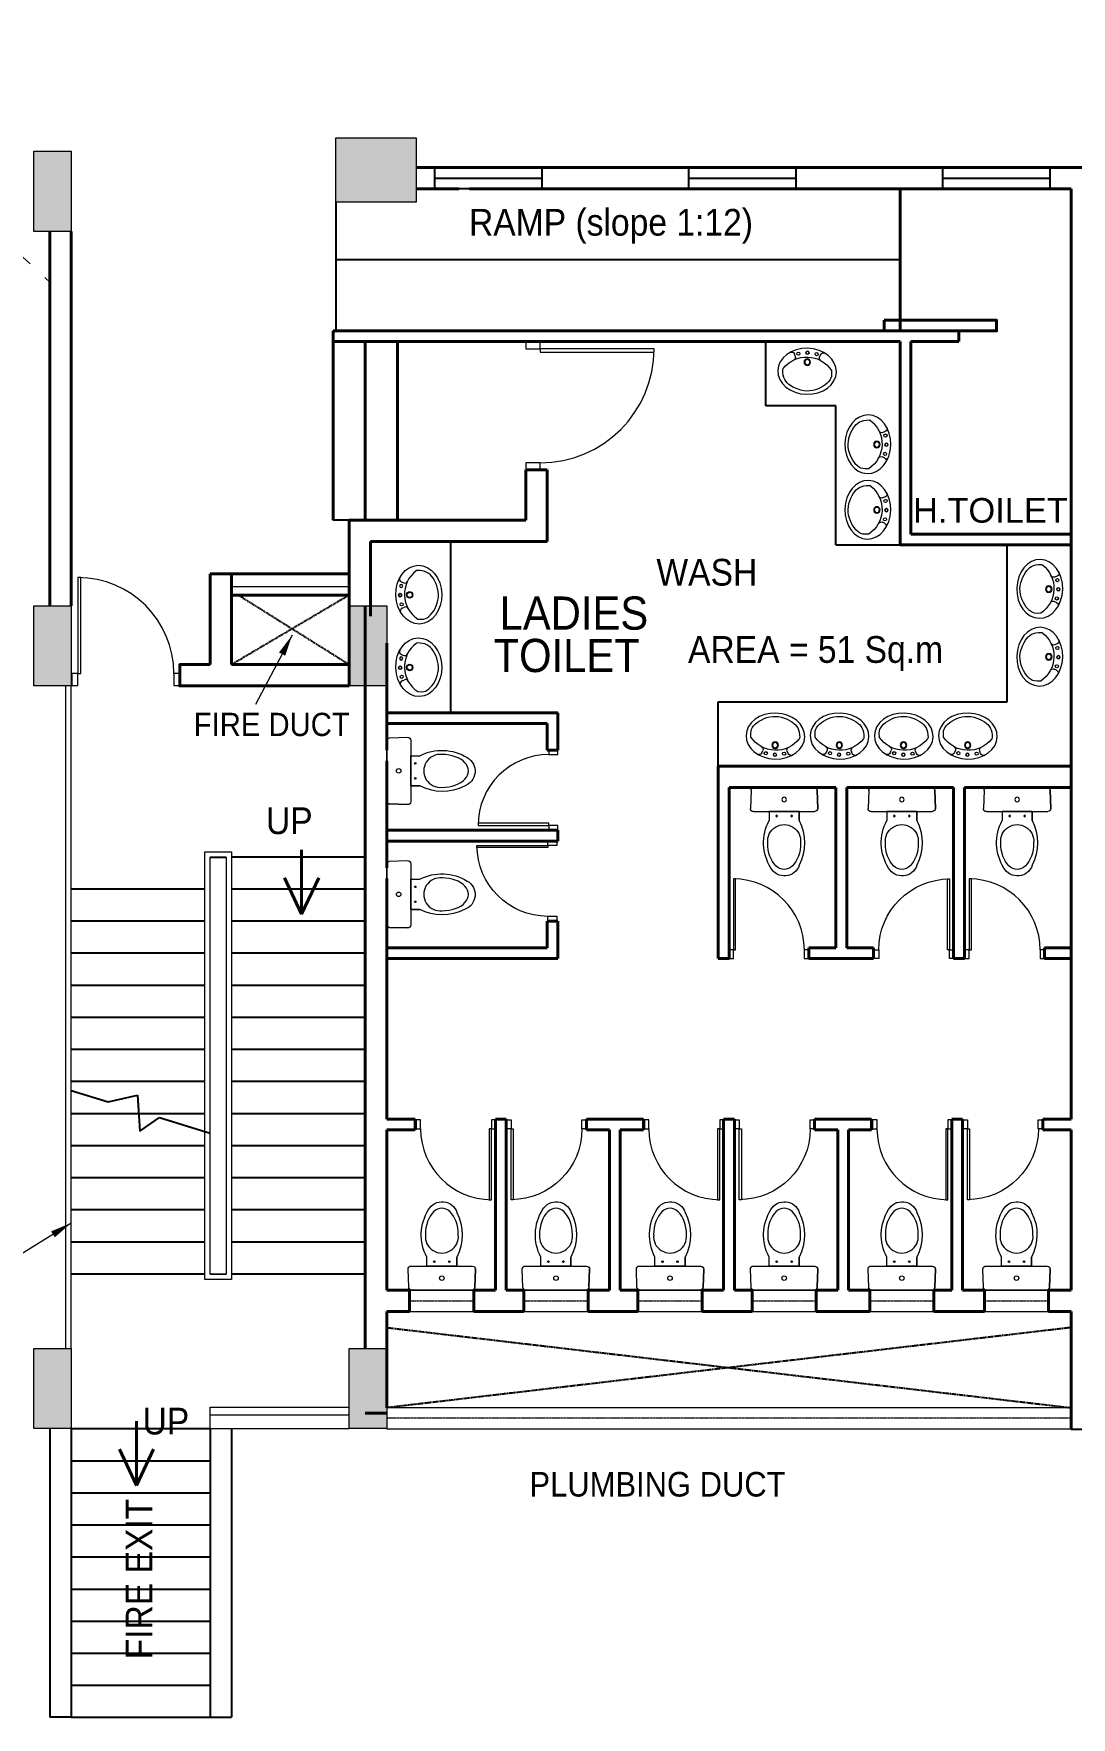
# Model space of a CAD drawing. Header units: inches. Extents: x 150067 to 167379, y -92057 to -49035.
# Drawn here: x 156318 to 157288, y -54201 to -52627 of the extents above; entities that cross this region are included whole.
import ezdxf

# ---------------------------------------------------------------- set-up
doc = ezdxf.new("R2010")
doc.units = ezdxf.units.IN
doc.header["$LTSCALE"] = 0.1
doc.header["$MEASUREMENT"] = 0
doc.linetypes.add('HIDDEN', pattern=[0.375, 0.25, -0.125])
for name, color, linetype, lineweight in [('DOOR', 10, 'Continuous', 15), ('HAT', 253, 'Continuous', 25), ('Layer4', 10, 'Continuous', 25), ('STAIR', 142, 'Continuous', 25), ('thin ha', 253, 'Continuous', 5), ('wall', 6, 'Continuous', 40), ('win', 102, 'Continuous', 20)]:
    doc.layers.add(name, color=color, linetype=linetype, lineweight=lineweight)
for name, color, linetype in [('Layer1', 7, 'Continuous'), ('STEEL', 1, 'Continuous'), ('TEXT', 7, 'Continuous'), ('TXT', 4, 'Continuous')]:
    doc.layers.add(name, color=color, linetype=linetype)
doc.styles.add('1MM', font='arial.ttf', dxfattribs={"height": 1000})
doc.styles.add('DUTCH', font='arial.ttf')
doc.linetypes.add('ZIGZAG', pattern='A,0.0001,-0.2,[131,ltypeshp.shx,S=0.2,R=0,X=-0.2,Y=0],-0.4,[131,ltypeshp.shx,S=0.2,R=180,X=0.2,Y=0],-0.2', length=0.8001)
doc.dimstyles.new('KRI', dxfattribs={"dimtxt": 23, "dimasz": 20, "dimexe": 7, "dimexo": 0, "dimgap": 9, "dimtad": 1, "dimdec": 1, "dimzin": 1, "dimdsep": 46, "dimtxsty": '1MM', "dimblk": 'ARCHTICK', "dimcen": 0.5, "dimclrd": 252, "dimclre": 252, "dimclrt": 7, "dimaunit": 1, "dimadec": 8, "dimazin": 0, "dimtfac": 1, "dimtdec": 1, "dimtmove": 0, "dimatfit": 3, "dimfxl": 1, "dimlwd": 13, "dimlwe": 13, "dimarcsym": 0})

# ---------------------------------------------------------------- blocks, each defined once
blk = doc.blocks.new('A$C764D24B9')
at = {"layer": 'DOOR'}
for points in [[(0.056, 0.111), (0.083, 0.111), (0.083, 1), (0.056, 1)], [(0, 0), (0.056, 0), (0.056, 0.111), (0, 0.111)], [(0.944, 0), (1, 0), (1, 0.111), (0.944, 0.111)]]:
    blk.add_lwpolyline(points, close=True, dxfattribs=at)
blk.add_arc((0.056, 0.111), 0.889, 0, 90, dxfattribs=at)
blk = doc.blocks.new('yttu')
at = {"layer": 'thin ha', "linetype": 'Continuous', "lineweight": 20, "ltscale": 0.1}
blk.add_hatch(color=2, dxfattribs=at).paths.add_polyline_path([(-6879.58, -1156.369), (-6878.83, -1156.369), (-6878.83, -1156.969), (-6879.58, -1156.969)])
at = {"layer": 'thin ha', "color": 2, "linetype": 'Continuous', "lineweight": 20, "ltscale": 0.1}
blk.add_lwpolyline([(-6879.58, -1156.369), (-6878.83, -1156.369), (-6878.83, -1156.969), (-6879.58, -1156.969)], close=True, dxfattribs=at)
blk = doc.blocks.new('_ArchTick')
at = {"layer": 'wall', "color": 0, "const_width": 0.15}
blk.add_lwpolyline([(-0.5, -0.5), (0.5, 0.5)], dxfattribs=at)
blk = doc.blocks.new('WC1')
at = {"layer": 'DOOR'}
for p, q in [((-29.3, -7.5), (-29.8, -22.7)), ((24.3, -5), (-26.8, -5))]:
    blk.add_line(p, q, dxfattribs=at)
for points in [[(26.8, -7.5), (27.3, -22.7, -0.423393), (24.7, -25.4), (-27.3, -25.4, -0.423393), (-29.8, -22.7), (-29.3, -7.5, -0.405093), (-26.8, -5), (24.3, -5, -0.405093), (26.8, -7.5, -0.407682)], [(11.5, -25.4), (11.5, -33, -0.265683), (10, -73.3, -0.649464), (-14.1, -70.9, -0.243179), (-14, -33), (-14, -25.4), (11.5, -25.4)], [(12.6, -52, 1.119632), (-15.2, -52, 17.71796)]]:
    blk.add_lwpolyline(points, format="xyb", dxfattribs=at)
blk.add_lwpolyline([(-14, -25.4), (-14, -33)], dxfattribs=at)
for centre, radius in [((-1.3, -15.2), 1.91), ((-7.6, -29.2), 0.636), ((5.1, -29.2), 0.636)]:
    blk.add_circle(centre, radius, dxfattribs=at)
blk.add_arc((-26.8, -7.5), 2.54, 90, 178.2101, dxfattribs=at)
blk.add_ellipse((-1.3, -52), major_axis=(0, -22.4), ratio=0.622298, start_param=4.712389, end_param=7.853982, dxfattribs=at)
blk = doc.blocks.new('WB5')
at = {"layer": 'DOOR'}
for p, q in [((4.7, 11.3), (6.8, 10.5)), ((5.3, -11), (7.3, -10.1))]:
    blk.add_line(p, q, dxfattribs=at)
for points in [[(2.4, 0.1, 1), (5, 0.1, 1)], [(3.2, 7.9, 1), (5.9, 7.9, 1)], [(3.6, -7.7, -1), (6.3, -7.6, -1)]]:
    blk.add_lwpolyline(points, format="xyb", close=True, dxfattribs=at)
for centre, radius in [((3.7, 0.1), 1.32), ((11.8, 0.3), 2.73), ((11.8, 0.3), 2.19)]:
    blk.add_circle(centre, radius, dxfattribs=at)
for centre, radius, start, end in [((5.6, 13.6), 2.49, 151.6403, 249.4649), ((32.6, 0.8), 25.2, 127.6693, 236.45), ((18.2, 19.4), 1.66, 91.5976, 127.6693), ((7.7, 12.8), 2.49, 249.4649, 334.3015), ((6.3, -13.3), 2.49, 113.4041, 211.2287), ((8.3, -12.4), 2.49, 28.5675, 113.4041)]:
    blk.add_arc(centre, radius, start, end, dxfattribs=at)
blk.add_ellipse((19.5, 0.5), major_axis=(-0.6, 24.9), ratio=0.783308, dxfattribs=at)
blk.add_open_spline([(18.7, -20.2), (23.5, -20.6), (25, -20), (30.8, -16.4), (34.3, -10.8), (37.3, 2.3), (34.9, 9.5), (28.9, 18.7), (25, 21.3), (18.2, 21.1)], degree=3, knots=[3.262053, 3.262053, 3.262053, 3.262053, 3.577225, 3.577225, 4.479784, 4.479784, 5.382343, 5.382343, 6.141594, 6.141594, 6.141594, 6.141594], dxfattribs=at)

msp = doc.modelspace()

# ---------------------------------------------------------------- hatches: boundary and pattern name
at = {"layer": 'thin ha', "linetype": 'Continuous', "lineweight": 20, "ltscale": 0.1}
for points in [[(156317.98, -52736.89), (156352.98, -52736.89), (156352.98, -52811.89), (156317.98, -52811.89)], [(156317.98, -53161.89), (156352.98, -53161.89), (156352.98, -53236.89), (156317.98, -53236.89)], [(156612.98, -53161.89), (156647.98, -53161.89), (156647.98, -53236.89), (156612.98, -53236.89)], [(156317.98, -53856.39), (156352.98, -53856.39), (156352.98, -53931.39), (156317.98, -53931.39)], [(156612.98, -53856.39), (156647.98, -53856.39), (156647.98, -53931.39), (156612.98, -53931.39)]]:
    msp.add_hatch(color=2, dxfattribs=at).paths.add_polyline_path(points)

# ---------------------------------------------------------------- linework, layer by layer
at = {"layer": 'DOOR', "linetype": 'HIDDEN', "ltscale": 1500}
msp.add_line((156079.55, -52626.89, 23680.86), (156332.98, -52859.16, 23680.86), dxfattribs=at)
at = {"layer": 'DOOR', "linetype": 'Continuous', "ltscale": 0.1}
for p, q in [((156347.98, -53856.39, 23680.86), (156347.98, -53236.89, 23680.86)), ((156352.98, -53856.39, 23680.86), (156352.98, -53236.89, 23680.86)), ((156477.98, -53791.89, 23680.86), (156477.88, -53391.89, 23680.86)), ((156477.88, -53391.89, 23680.86), (156502.94, -53391.89, 23680.86)), ((156482.98, -53786.89, 23680.86), (156482.88, -53396.89, 23680.86)), ((156502.94, -53391.89, 23680.86), (156502.94, -53791.89, 23680.86)), ((156502.94, -53791.89, 23680.86), (156477.98, -53791.89, 23680.86)), ((156482.98, -53786.89, 23680.86), (156497.98, -53786.89, 23680.86)), ((156483.04, -53786.89, 23680.86), (156498.04, -53786.89, 23680.86)), ((156483.04, -53911.39, 23680.86), (156612.98, -53911.39, 23680.86)), ((156483.04, -53918.39, 23680.86), (156483.04, -53911.39, 23680.86)), ((156483.04, -53918.39, 23680.86), (156612.98, -53918.39, 23680.86))]:
    msp.add_line(p, q, dxfattribs=at)
at = {"layer": 'DOOR', "linetype": 'Continuous', "ltscale": 0.1, "elevation": 23680.86}
for points in [[(156482.94, -53396.89), (156497.94, -53396.89), (156497.94, -53786.89)], [(156497.94, -53786.89), (156482.98, -53786.89)], [(156497.94, -53786.89), (156482.98, -53786.89)]]:
    msp.add_lwpolyline(points, dxfattribs=at)
at = {"layer": 'HAT', "color": 1, "linetype": 'Continuous', "ltscale": 0.1}
for p, q in [((156600.48, -52784.39, 23680.86), (156600.48, -52904.89, 23670.06)), ((156612.98, -53081.89, 23680.86), (156597.98, -53081.89, 23680.86))]:
    msp.add_line(p, q, dxfattribs=at)
at = {"layer": 'HAT', "color": 5, "linetype": 'Continuous', "ltscale": 0.1}
for p, q in [((156332.98, -53931.39, 23680.86), (156332.98, -54201.39, 23680.86)), ((156352.98, -53931.39, 23680.86), (156483.04, -53931.39, 23680.86)), ((156352.98, -53931.39, 23680.86), (156352.98, -54201.39, 23680.86)), ((156483.04, -53931.39, 23680.86), (156483.04, -54201.39, 23680.86)), ((156503.04, -53931.39, 23680.86), (156503.04, -54201.39, 23680.86)), ((156352.98, -53961.39, 23680.86), (156483.04, -53961.39, 23680.86)), ((156352.98, -53991.39, 23680.86), (156483.04, -53991.39, 23680.86)), ((156352.98, -54021.39, 23680.86), (156483.04, -54021.39, 23680.86)), ((156352.98, -54051.39, 23680.86), (156483.04, -54051.39, 23680.86)), ((156352.98, -54081.39, 23680.86), (156483.04, -54081.39, 23680.86)), ((156352.98, -54111.39, 23680.86), (156483.04, -54111.39, 23680.86)), ((156352.98, -54141.39, 23680.86), (156483.04, -54141.39, 23680.86)), ((156352.98, -54171.39, 23680.86), (156483.04, -54171.39, 23680.86)), ((156352.98, -54201.39, 23680.86), (156332.98, -54201.39, 23680.86)), ((156352.98, -54201.39, 23680.86), (156483.04, -54201.39, 23680.86)), ((156483.04, -54201.39, 23680.86), (156503.04, -54201.39, 23680.86))]:
    msp.add_line(p, q, dxfattribs=at)
at = {"layer": 'Layer1', "color": 6, "linetype": 'Continuous', "ltscale": 0.1}
msp.add_line((157287.98, -53931.89, 23680.86), (157307.98, -53931.89, 23680.86), dxfattribs=at)
at = {"layer": 'Layer4', "linetype": 'Continuous', "ltscale": 0.1}
for p, q in [((157002.34, -52974.89, 23680.86), (157002.34, -52914.89, 23680.86)), ((157067.98, -52974.89, 23670.06), (157002.34, -52974.89, 23670.06)), ((157067.98, -53104.89, 23680.86), (157067.98, -52974.89, 23680.86)), ((156707.98, -53261.89, 23665.57), (156707.98, -53101.89, 23676.16)), ((157067.98, -53104.89, 23680.86), (157127.98, -53104.89, 23680.86)), ((157227.98, -53251.89, 23680.86), (157227.98, -53104.89, 23680.86)), ((156957.98, -53251.89, 23665.57), (157227.98, -53251.89, 23665.57)), ((156957.98, -53311.89, 23665.57), (156957.98, -53251.89, 23665.57))]:
    msp.add_line(p, q, dxfattribs=at)
at = {"layer": 'Layer4', "color": 1, "linetype": 'HIDDEN', "ltscale": 35}
for p, q in [((156612.98, -53151.89, 23680.86), (156502.98, -53216.89, 23680.86)), ((156509.31, -53151.89, 23680.86), (156612.98, -53216.89, 23680.86)), ((156647.98, -53836.89, 23680.86), (157287.98, -53911.89, 23680.86)), ((157287.98, -53836.89, 23680.86), (156647.98, -53911.89, 23680.86)), ((156647.98, -53836.89, 23680.86), (157287.98, -53911.89, 23680.86)), ((157287.98, -53836.89, 23680.86), (156647.98, -53911.89, 23680.86))]:
    msp.add_line(p, q, dxfattribs=at)
at = {"layer": 'STAIR', "linetype": 'Continuous', "ltscale": 0.1}
for p, q in [((156487.88, -53396.89, 23680.86), (156497.88, -53396.89, 23680.86)), ((156352.98, -53615.19, 23680.86), (156387.7, -53625.88, 23680.86)), ((156387.7, -53625.88, 23680.86), (156415.1, -53619.69, 23680.86)), ((156415.1, -53619.69, 23680.86), (156417.1, -53653.19, 23680.86)), ((156417.1, -53653.19, 23680.86), (156435.44, -53640.57, 23680.86)), ((156435.44, -53640.57, 23680.86), (156482.95, -53655.19, 23680.86))]:
    msp.add_line(p, q, dxfattribs=at)
at = {"layer": 'STAIR', "linetype": 'Continuous', "ltscale": 0.1, "elevation": 23680.86}
for points in [[(156482.88, -53396.89), (156497.88, -53396.89)], [(156497.94, -53396.89), (156497.94, -53396.89)], [(156627.94, -53396.89), (156502.94, -53396.89)], [(156477.89, -53426.89), (156352.98, -53426.89)], [(156477.89, -53426.89), (156353.04, -53426.89)], [(156477.89, -53426.89), (156353.04, -53426.89)], [(156627.98, -53426.89), (156502.94, -53426.89)], [(156627.94, -53426.89), (156502.94, -53426.89)], [(156477.9, -53456.89), (156352.98, -53456.89)], [(156477.9, -53456.89), (156353.04, -53456.89)], [(156627.98, -53456.89), (156502.94, -53456.89)], [(156627.94, -53456.89), (156502.94, -53456.89)], [(156477.9, -53486.89), (156352.98, -53486.89)], [(156477.9, -53486.89), (156353.04, -53486.89)], [(156497.94, -53486.89), (156497.94, -53486.89)], [(156627.98, -53486.89), (156502.94, -53486.89)], [(156627.94, -53486.89), (156502.94, -53486.89)], [(156477.91, -53516.89), (156352.98, -53516.89)], [(156477.91, -53516.89), (156353.04, -53516.89)], [(156497.94, -53516.89), (156497.94, -53516.89)], [(156627.98, -53516.89), (156502.94, -53516.89)], [(156627.94, -53516.89), (156502.94, -53516.89)], [(156477.92, -53546.89), (156352.98, -53546.89)], [(156477.92, -53546.89), (156353.04, -53546.89)], [(156497.94, -53546.89), (156497.94, -53546.89)], [(156627.98, -53546.89), (156502.94, -53546.89)], [(156627.94, -53546.89), (156502.94, -53546.89)], [(156477.93, -53576.89), (156352.98, -53576.89)], [(156477.93, -53576.89), (156353.04, -53576.89)], [(156497.94, -53576.89), (156497.94, -53576.89)], [(156627.98, -53576.89), (156502.94, -53576.89)], [(156627.94, -53576.89), (156502.94, -53576.89)], [(156477.93, -53606.89), (156352.98, -53606.89)], [(156477.93, -53606.89), (156353.04, -53606.89)], [(156497.94, -53606.89), (156497.94, -53606.89)], [(156627.98, -53606.89), (156502.94, -53606.89)], [(156627.94, -53606.89), (156502.94, -53606.89)], [(156477.94, -53636.89), (156352.98, -53636.89)], [(156477.94, -53636.89), (156353.04, -53636.89)], [(156497.94, -53636.89), (156497.94, -53636.89)], [(156627.98, -53636.89), (156502.94, -53636.89)], [(156627.94, -53636.89), (156502.94, -53636.89)], [(156477.95, -53666.89), (156352.98, -53666.89)], [(156477.95, -53666.89), (156353.04, -53666.89)], [(156482.98, -53666.89), (156482.95, -53666.89)], [(156483.04, -53666.89), (156482.95, -53666.89)], [(156497.94, -53666.89), (156497.94, -53666.89)], [(156627.98, -53666.89), (156502.94, -53666.89)], [(156627.94, -53666.89), (156502.94, -53666.89)], [(156477.96, -53696.89), (156352.98, -53696.89)], [(156477.96, -53696.89), (156353.04, -53696.89)], [(156482.98, -53696.89), (156482.96, -53696.89)], [(156483.04, -53696.89), (156482.96, -53696.89)], [(156497.94, -53696.89), (156497.94, -53696.89)], [(156627.98, -53696.89), (156502.94, -53696.89)], [(156627.94, -53696.89), (156502.94, -53696.89)], [(156477.96, -53726.89), (156352.98, -53726.89)], [(156477.96, -53726.89), (156353.04, -53726.89)], [(156482.98, -53726.89), (156482.96, -53726.89)], [(156483.04, -53726.89), (156482.96, -53726.89)], [(156497.94, -53726.89), (156497.94, -53726.89)], [(156627.98, -53726.89), (156502.94, -53726.89)], [(156627.94, -53726.89), (156502.94, -53726.89)], [(156477.97, -53756.89), (156352.98, -53756.89)], [(156477.97, -53756.89), (156353.04, -53756.89)], [(156482.98, -53756.89), (156482.97, -53756.89)], [(156483.04, -53756.89), (156482.97, -53756.89)], [(156627.98, -53756.89), (156502.94, -53756.89)], [(156477.98, -53786.89), (156352.98, -53786.89)], [(156477.98, -53786.89), (156353.04, -53786.89)], [(156627.98, -53786.89), (156502.94, -53786.89)], [(156628.04, -53786.89), (156502.94, -53786.89)]]:
    msp.add_lwpolyline(points, dxfattribs=at)
at = {"layer": 'STEEL', "linetype": 'ZIGZAG', "ltscale": 0.1}
msp.add_line((157127.98, -52838.39, 23680.86), (156600.48, -52838.39, 23680.86), dxfattribs=at)
at = {"layer": 'thin ha', "color": 2, "linetype": 'Continuous', "lineweight": 20, "ltscale": 0.1, "elevation": 23680.86}
for points in [[(156317.98, -52736.89), (156352.98, -52736.89), (156352.98, -52811.89), (156317.98, -52811.89)], [(156317.98, -53161.89), (156352.98, -53161.89), (156352.98, -53236.89), (156317.98, -53236.89)], [(156612.98, -53161.89), (156647.98, -53161.89), (156647.98, -53236.89), (156612.98, -53236.89)], [(156317.98, -53856.39), (156352.98, -53856.39), (156352.98, -53931.39), (156317.98, -53931.39)], [(156612.98, -53856.39), (156647.98, -53856.39), (156647.98, -53931.39), (156612.98, -53931.39)]]:
    msp.add_lwpolyline(points, close=True, dxfattribs=at)
at = {"layer": 'TXT', "color": 5, "linetype": 'Continuous', "ltscale": 0.1}
for p, q in [((156692.98, -52761.89, 23680.86), (156792.98, -52761.89, 23680.86)), ((156930.48, -52761.89, 23680.86), (157030.48, -52761.89, 23680.86)), ((157167.98, -52761.89, 23680.86), (157267.98, -52761.89, 23680.86))]:
    msp.add_line(p, q, dxfattribs=at)
at = {"layer": 'TXT', "color": 5, "linetype": 'Continuous', "ltscale": 0.1, "elevation": 23680.86}
for points in [[(156692.98, -52751.89), (156792.98, -52751.89), (156792.98, -52771.89), (156692.98, -52771.89)], [(156930.48, -52751.89), (157030.48, -52751.89), (157030.48, -52771.89), (156930.48, -52771.89)], [(157167.98, -52751.89), (157267.98, -52751.89), (157267.98, -52771.89), (157167.98, -52771.89)]]:
    msp.add_lwpolyline(points, close=True, dxfattribs=at)
at = {"layer": 'wall', "linetype": 'Continuous', "ltscale": 0.1}
for p, q in [((156675.48, -52751.9, 23680.86), (157318.12, -52751.9, 23680.86)), ((156715.48, -52771.89, 23680.86), (156675.48, -52771.89, 23680.86)), ((157287.98, -52771.89, 23680.86), (156725.48, -52771.89, 23680.86)), ((157127.98, -52904.89, 23680.86), (157127.98, -52771.89, 23680.86)), ((157287.98, -52771.89, 23680.86), (157287.98, -53641.89, 23680.86)), ((156332.98, -53161.89, 23680.86), (156332.98, -52811.89, 23680.86)), ((156352.98, -53161.89, 23680.86), (156352.98, -52811.89, 23680.86)), ((157182.98, -52904.89, 23670.06), (156597.98, -52904.89, 23670.06)), ((156597.98, -52914.89, 23670.06), (156597.98, -52904.89, 23670.06)), ((157127.98, -52914.89, 23670.06), (156597.98, -52914.89, 23670.06)), ((157127.98, -53104.89, 23680.86), (157127.98, -52914.89, 23680.86)), ((157137.98, -53094.89, 23680.86), (157137.98, -52914.89, 23680.86)), ((157182.98, -52914.89, 23670.06), (157137.98, -52914.89, 23670.06)), ((156777.98, -53034.89, 23679.06), (156777.98, -53081.89, 23673.66)), ((156777.98, -53034.89, 23692.86), (156797.98, -53034.89, 23684)), ((156777.98, -53034.89, 23676.03), (156777.98, -53081.89, 23678.37)), ((156797.98, -53101.89, 23673.67), (156797.98, -53034.89, 23684)), ((156612.98, -53131.89, 23680.86), (156612.98, -53081.89, 23680.86)), ((156612.98, -53081.89, 23680.86), (156777.98, -53081.89, 23680.86)), ((156632.98, -53171.65, 23680.86), (156632.98, -53101.89, 23680.86)), ((156632.98, -53101.89, 23682.04), (156797.98, -53101.89, 23669.11)), ((157287.98, -53104.89, 23670.06), (157127.98, -53104.89, 23670.06)), ((157287.98, -53094.89, 23670.06), (157137.98, -53094.89, 23670.06)), ((156482.98, -53131.89, 23680.86), (156612.98, -53131.89, 23680.86)), ((156482.98, -53216.89, 23680.86), (156482.98, -53131.89, 23680.86)), ((156482.98, -53216.89, 23680.86), (156482.98, -53131.89, 23680.86)), ((156502.98, -53216.89, 23680.86), (156502.98, -53131.89, 23680.86)), ((156612.98, -53171.89, 23680.86), (156612.98, -53131.89, 23680.86)), ((156612.98, -53171.89, 23680.86), (156612.98, -53131.89, 23680.86)), ((156612.98, -53131.89, 23680.86), (156612.98, -53236.89, 23680.86)), ((156502.98, -53151.89, 23680.86), (156612.98, -53151.89, 23680.86)), ((156627.98, -53161.89, 23680.86), (156627.98, -53856.89, 23680.86)), ((156647.98, -53196.89, 23680.86), (156647.98, -53296.89, 23680.86)), ((156647.98, -53196.89, 23680.86), (156647.98, -53296.89, 23680.86)), ((156647.98, -53196.89, 23680.86), (156647.98, -53296.89, 23680.86)), ((156647.98, -53196.89, 23680.86), (156647.98, -53296.89, 23680.86)), ((156502.98, -53216.89, 23680.86), (156612.98, -53216.89, 23680.86)), ((156502.98, -53236.89, 23680.86), (156612.98, -53236.89, 23680.86)), ((156807.98, -53261.89, 23665.57), (156647.98, -53261.89, 23665.57)), ((156807.98, -53261.89, 23670.06), (156807.98, -53296.89, 23665.57)), ((156797.98, -53271.89, 23665.57), (156647.98, -53271.89, 23665.57)), ((156797.98, -53271.89, 23665.57), (156797.98, -53296.89, 23665.57)), ((156647.98, -53306.89, 23680.86), (156647.98, -53406.89, 23680.86)), ((156647.98, -53306.89, 23680.86), (156647.98, -53406.89, 23680.86)), ((156647.98, -53306.89, 23680.86), (156647.98, -53406.89, 23680.86)), ((156647.98, -53306.89, 23680.86), (156647.98, -53406.89, 23680.86)), ((156807.98, -53296.89, 23665.57), (156797.98, -53296.89, 23665.57)), ((157287.98, -53311.89, 23665.57), (156957.98, -53311.89, 23665.57)), ((156957.98, -53311.89, 23665.57), (157287.98, -53311.89, 23665.57)), ((156957.98, -53491.89, 23665.57), (156957.98, -53311.89, 23665.57)), ((157067.98, -53331.89, 23665.57), (156967.98, -53331.89, 23665.57)), ((156967.98, -53491.89, 23665.57), (156967.98, -53331.89, 23665.57)), ((157067.98, -53481.89, 23665.57), (157067.98, -53331.89, 23665.57)), ((157177.98, -53331.89, 23665.57), (157077.98, -53331.89, 23665.57)), ((157077.98, -53481.89, 23665.57), (157077.98, -53331.89, 23665.57)), ((157177.98, -53491.89, 23665.57), (157177.98, -53331.89, 23665.57)), ((157287.98, -53331.89, 23665.57), (157187.98, -53331.89, 23665.57)), ((157187.98, -53491.89, 23665.57), (157187.98, -53331.89, 23665.57)), ((157287.98, -53331.89, 23665.57), (157250.01, -53331.89, 23665.57)), ((156807.98, -53371.89, 23665.57), (156647.98, -53371.89, 23665.57)), ((156568.44, -53390.14, 23680.86), (156568.44, -53450.29, 23680.86)), ((156807.98, -53381.89, 23665.57), (156647.98, -53381.89, 23665.57)), ((156568.44, -53450.29, 23680.86), (156552.44, -53416.19, 23680.86)), ((156568.44, -53450.29, 23680.86), (156584.44, -53416.19, 23680.86)), ((156647.98, -53416.89, 23680.86), (156647.98, -53566.89, 23680.86)), ((157287.98, -53476.89, 23680.86), (157287.98, -53416.89, 23680.86)), ((157287.98, -53416.89, 23680.86), (157287.98, -53476.89, 23680.86)), ((157287.98, -53416.89, 23680.86), (157287.98, -53476.89, 23680.86)), ((157287.98, -53416.89, 23680.86), (157287.98, -53476.89, 23680.86)), ((157287.98, -53476.89, 23680.86), (157287.98, -53416.89, 23680.86)), ((157287.98, -53416.89, 23680.86), (157287.98, -53476.89, 23680.86)), ((157287.98, -53416.89, 23680.86), (157287.98, -53476.89, 23680.86)), ((156797.98, -53456.89, 23665.57), (156797.98, -53481.89, 23665.57)), ((156807.98, -53456.89, 23665.57), (156797.98, -53456.89, 23665.57)), ((156807.98, -53456.89, 23665.57), (156807.98, -53491.89, 23665.57)), ((156797.98, -53481.89, 23665.57), (156647.98, -53481.89, 23665.57)), ((157042.53, -53481.89, 23665.57), (157067.98, -53481.89, 23665.57)), ((157042.53, -53491.89, 23665.57), (157042.53, -53481.89, 23665.57)), ((157102.98, -53481.89, 23665.57), (157077.98, -53481.89, 23665.57)), ((157102.98, -53491.89, 23665.57), (157102.98, -53481.89, 23665.57)), ((157287.98, -53481.89, 23665.57), (157262.98, -53481.89, 23665.57)), ((157262.98, -53491.89, 23665.57), (157262.98, -53481.89, 23665.57)), ((156807.98, -53491.89, 23665.57), (156647.98, -53491.89, 23665.57)), ((156967.98, -53491.89, 23665.57), (156957.98, -53491.89, 23665.57)), ((157042.53, -53491.89, 23665.57), (157077.53, -53491.89, 23665.57)), ((157102.98, -53491.89, 23665.57), (157067.98, -53491.89, 23665.57)), ((157187.98, -53491.89, 23665.57), (157177.98, -53491.89, 23665.57)), ((157287.98, -53491.89, 23665.57), (157262.98, -53491.89, 23665.57)), ((156647.98, -53561.89, 23680.86), (156647.98, -53641.89, 23680.86)), ((156647.98, -53561.89, 23680.86), (156647.98, -53641.89, 23680.86)), ((156647.98, -53561.89, 23680.86), (156647.98, -53641.89, 23680.86)), ((156674.65, -53641.89, 23670.06), (156647.98, -53641.89, 23670.06)), ((156759.65, -53641.89, 23670.06), (156749.65, -53641.89, 23670.06)), ((156887.98, -53641.89, 23670.06), (156834.65, -53641.89, 23670.06)), ((156972.98, -53641.89, 23670.06), (156962.98, -53641.89, 23670.06)), ((157101.31, -53641.89, 23670.06), (157047.98, -53641.89, 23670.06)), ((157101.31, -53641.89, 23670.06), (157077.98, -53641.89, 23670.06)), ((157186.31, -53641.89, 23670.06), (157176.31, -53641.89, 23670.06)), ((157287.98, -53641.89, 23670.06), (157261.31, -53641.89, 23670.06)), ((157287.98, -53641.89, 23670.06), (157261.31, -53641.89, 23670.06)), ((156647.98, -53651.89, 23680.86), (156647.98, -53801.89, 23680.86)), ((156647.98, -53651.89, 23680.86), (156647.98, -53801.89, 23680.86)), ((156647.98, -53651.89, 23680.86), (156647.98, -53801.89, 23680.86)), ((156647.98, -53651.89, 23680.86), (156647.98, -53801.89, 23680.86)), ((156674.65, -53651.89, 23670.06), (156647.98, -53651.89, 23670.06)), ((156674.65, -53651.89, 23670.06), (156647.98, -53651.89, 23670.06)), ((156856.31, -53651.89, 23670.06), (156834.65, -53651.89, 23670.06)), ((156856.31, -53651.89, 23670.06), (156834.65, -53651.89, 23670.06)), ((156887.98, -53651.89, 23670.06), (156866.31, -53651.89, 23670.06)), ((156887.98, -53651.89, 23670.06), (156866.31, -53651.89, 23670.06)), ((157069.65, -53651.89, 23670.06), (157047.98, -53651.89, 23670.06)), ((157069.65, -53651.89, 23670.06), (157047.98, -53651.89, 23670.06)), ((157101.31, -53651.89, 23670.06), (157079.65, -53651.89, 23670.06)), ((157287.98, -53651.89, 23670.06), (157261.31, -53651.89, 23670.06)), ((157287.98, -53651.89, 23680.86), (157287.98, -53741.89, 23680.86)), ((157287.98, -53651.89, 23680.86), (157287.98, -53801.89, 23680.86)), ((156669.41, -53801.89, 23680.86), (156647.98, -53801.89, 23680.86)), ((156669.41, -53801.89, 23680.86), (156647.98, -53801.89, 23680.86)), ((156669.41, -53821.89, 23680.86), (156669.41, -53801.89, 23680.86)), ((156749.65, -53801.89, 23680.86), (156729.41, -53801.89, 23680.86)), ((156749.65, -53801.89, 23680.86), (156729.41, -53801.89, 23680.86)), ((156729.41, -53821.89, 23680.86), (156729.41, -53801.89, 23680.86)), ((156776.18, -53801.89, 23680.86), (156759.65, -53801.89, 23680.86)), ((156776.18, -53801.89, 23680.86), (156759.65, -53801.89, 23680.86)), ((156776.18, -53821.89, 23680.86), (156776.18, -53801.89, 23680.86)), ((156856.31, -53801.89, 23680.86), (156836.18, -53801.89, 23680.86)), ((156856.31, -53801.89, 23680.86), (156836.18, -53801.89, 23680.86)), ((156836.18, -53821.89, 23680.86), (156836.18, -53801.89, 23680.86)), ((156882.85, -53801.89, 23680.86), (156866.31, -53801.89, 23680.86)), ((156882.85, -53801.89, 23680.86), (156866.31, -53801.89, 23680.86)), ((156882.85, -53821.89, 23680.86), (156882.85, -53801.89, 23680.86)), ((156962.98, -53801.89, 23680.86), (156942.85, -53801.89, 23680.86)), ((156962.98, -53801.89, 23680.86), (156942.85, -53801.89, 23680.86)), ((156942.85, -53821.89, 23680.86), (156942.85, -53801.89, 23680.86)), ((156989.51, -53801.89, 23680.86), (156972.98, -53801.89, 23680.86)), ((156989.51, -53801.89, 23680.86), (156972.98, -53801.89, 23680.86)), ((156989.51, -53821.89, 23680.86), (156989.51, -53801.89, 23680.86)), ((157069.65, -53801.89, 23680.86), (157049.51, -53801.89, 23680.86)), ((157069.65, -53801.89, 23680.86), (157049.51, -53801.89, 23680.86)), ((157049.51, -53821.89, 23680.86), (157049.51, -53801.89, 23680.86)), ((157099.51, -53801.89, 23680.86), (157079.65, -53801.89, 23680.86)), ((157099.51, -53801.89, 23680.86), (157079.65, -53801.89, 23680.86)), ((157099.51, -53821.89, 23680.86), (157099.51, -53801.89, 23680.86)), ((157176.31, -53801.89, 23680.86), (157159.51, -53801.89, 23680.86)), ((157176.31, -53801.89, 23680.86), (157159.51, -53801.89, 23680.86)), ((157159.51, -53821.89, 23680.86), (157159.51, -53801.89, 23680.86)), ((157206.74, -53801.89, 23680.86), (157186.31, -53801.89, 23680.86)), ((157206.74, -53801.89, 23680.86), (157186.31, -53801.89, 23680.86)), ((157206.74, -53821.89, 23680.86), (157206.74, -53801.89, 23680.86)), ((157266.74, -53821.89, 23680.86), (157266.74, -53801.89, 23680.86)), ((157266.74, -53801.89, 23680.86), (157287.98, -53801.89, 23680.86)), ((156669.41, -53821.89, 23680.86), (156647.98, -53821.89, 23680.86)), ((156669.41, -53821.89, 23680.86), (156647.98, -53821.89, 23680.86)), ((156669.41, -53821.89, 23680.86), (156647.98, -53821.89, 23680.86)), ((156647.98, -53821.89, 23680.86), (156647.98, -53911.89, 23680.86)), ((156669.41, -53821.89, 23680.86), (156647.98, -53821.89, 23680.86)), ((156647.98, -53821.89, 23680.86), (156647.98, -53911.89, 23680.86)), ((156669.41, -53821.89, 23680.86), (156666.64, -53821.89, 23680.86)), ((156776.18, -53821.89, 23680.86), (156729.41, -53821.89, 23680.86)), ((156776.18, -53821.89, 23680.86), (156729.41, -53821.89, 23680.86)), ((156776.18, -53821.89, 23680.86), (156729.41, -53821.89, 23680.86)), ((156776.18, -53821.89, 23680.86), (156729.41, -53821.89, 23680.86)), ((156776.18, -53821.89, 23680.86), (156773.4, -53821.89, 23680.86)), ((156882.85, -53821.89, 23680.86), (156836.18, -53821.89, 23680.86)), ((156882.85, -53821.89, 23680.86), (156836.18, -53821.89, 23680.86)), ((156882.85, -53821.89, 23680.86), (156836.18, -53821.89, 23680.86)), ((156882.85, -53821.89, 23680.86), (156836.18, -53821.89, 23680.86)), ((156882.85, -53821.89, 23680.86), (156880.07, -53821.89, 23680.86)), ((156989.51, -53821.89, 23680.86), (156942.85, -53821.89, 23680.86)), ((156989.51, -53821.89, 23680.86), (156942.85, -53821.89, 23680.86)), ((156989.51, -53821.89, 23680.86), (156942.85, -53821.89, 23680.86)), ((156989.51, -53821.89, 23680.86), (156942.85, -53821.89, 23680.86)), ((156989.51, -53821.89, 23680.86), (156986.74, -53821.89, 23680.86)), ((157099.51, -53821.89, 23680.86), (157049.51, -53821.89, 23680.86)), ((157099.51, -53821.89, 23680.86), (157049.51, -53821.89, 23680.86)), ((157099.51, -53821.89, 23680.86), (157049.51, -53821.89, 23680.86)), ((157099.51, -53821.89, 23680.86), (157049.51, -53821.89, 23680.86)), ((157099.51, -53821.89, 23680.86), (157096.74, -53821.89, 23680.86)), ((157206.74, -53821.89, 23680.86), (157159.51, -53821.89, 23680.86)), ((157206.74, -53821.89, 23680.86), (157159.51, -53821.89, 23680.86)), ((157206.74, -53821.89, 23680.86), (157159.51, -53821.89, 23680.86)), ((157206.74, -53821.89, 23680.86), (157159.51, -53821.89, 23680.86)), ((157206.74, -53821.89, 23680.86), (157203.96, -53821.89, 23680.86)), ((157266.74, -53821.89, 23680.86), (157287.98, -53821.89, 23680.86)), ((157287.98, -53896.89, 23680.86), (157287.98, -53821.89, 23680.86)), ((157287.98, -53821.89, 23680.86), (157287.98, -53896.89, 23680.86)), ((157287.98, -53821.89, 23680.86), (157287.98, -53896.89, 23680.86)), ((157287.98, -53821.89, 23680.86), (157287.98, -53896.89, 23680.86)), ((157287.98, -53911.89, 23680.86), (157287.98, -53821.89, 23680.86)), ((157287.98, -53821.89, 23680.86), (157287.98, -53911.89, 23680.86)), ((157287.98, -53821.89, 23680.86), (157287.98, -53911.89, 23680.86)), ((157287.98, -53821.89, 23680.86), (157287.98, -53911.89, 23680.86)), ((157287.98, -53896.89, 23680.86), (157287.98, -53821.89, 23680.86)), ((157287.98, -53821.89, 23680.86), (157287.98, -53896.89, 23680.86)), ((157287.98, -53821.89, 23680.86), (157287.98, -53896.89, 23680.86)), ((157287.98, -53821.89, 23680.86), (157287.98, -53896.89, 23680.86)), ((157287.98, -53911.89, 23680.86), (157287.98, -53821.89, 23680.86)), ((157287.98, -53821.89, 23680.86), (157287.98, -53911.89, 23680.86)), ((157287.98, -53821.89, 23680.86), (157287.98, -53911.89, 23680.86)), ((157287.98, -53821.89, 23680.86), (157287.98, -53931.89, 23680.86)), ((156414.1, -53924.55, 23680.86), (156414.1, -53984.7, 23680.86)), ((156627.98, -53916.89, 23680.86), (156647.98, -53916.89, 23680.86)), ((156414.1, -53984.7, 23680.86), (156398.1, -53950.6, 23680.86)), ((156414.1, -53984.7, 23680.86), (156430.1, -53950.6, 23680.86))]:
    msp.add_line(p, q, dxfattribs=at)
at = {"layer": 'wall', "color": 0, "linetype": 'ZIGZAG', "ltscale": 0.1}
for p, q in [((157117.98, -52771.89, 23680.86), (157137.98, -52771.89, 23680.86)), ((156597.98, -52914.89, 23670.06), (156597.98, -53081.89, 23678.37)), ((156627.98, -52914.89, 23670.06), (156627.98, -53081.89, 23678.37)), ((156657.98, -52914.89, 23670.06), (156657.98, -53081.89, 23678.37)), ((157182.98, -52914.89, 23670.06), (157182.98, -52904.89, 23670.06))]:
    msp.add_line(p, q, dxfattribs=at)
at = {"layer": 'wall', "color": 36, "linetype": 'Continuous', "ltscale": 0.1, "elevation": 23659.25}
msp.add_lwpolyline([(157113.09, -52894.89), (157218.09, -52894.89), (157218.09, -52904.89), (157113.09, -52904.89)], close=True, dxfattribs=at)
at = {"layer": 'wall', "linetype": 'Continuous', "ltscale": 0.1}
for points, elevation in [([(156482.98, -53216.89), (156454.56, -53216.89), (156454.56, -53236.89), (156502.98, -53236.89)], 23680.86), ([(156807.98, -53371.89), (156807.98, -53381.89)], 23665.57), ([(156674.65, -53651.89), (156674.65, -53641.89)], 23670.06), ([(156749.65, -53801.89), (156749.65, -53641.89)], 23670.06), ([(156759.65, -53801.89), (156759.65, -53641.89)], 23670.06), ([(156834.65, -53651.89), (156834.65, -53641.89)], 23670.06), ([(156887.98, -53651.89), (156887.98, -53641.89)], 23670.06), ([(156962.98, -53801.89), (156962.98, -53641.89)], 23670.06), ([(156972.98, -53801.89), (156972.98, -53641.89)], 23670.06), ([(157047.98, -53651.89), (157047.98, -53641.89)], 23670.06), ([(157101.31, -53651.89), (157101.31, -53641.89)], 23670.06), ([(157176.31, -53801.89), (157176.31, -53641.89)], 23670.06), ([(157186.31, -53801.89), (157186.31, -53641.89)], 23670.06), ([(157261.31, -53651.89), (157261.31, -53641.89)], 23670.06), ([(156856.31, -53801.89), (156856.31, -53651.89)], 23670.06), ([(156866.31, -53801.89), (156866.31, -53651.89)], 23670.06), ([(157069.65, -53801.89), (157069.65, -53651.89)], 23670.06), ([(157079.65, -53801.89), (157079.65, -53651.89)], 23670.06)]:
    msp.add_lwpolyline(points, dxfattribs=dict(at, elevation=elevation))
at = {"layer": 'win'}
for p, q in [((156502.98, -53143.94, 23680.86), (156612.98, -53143.94, 23680.86)), ((156483.04, -53931.39, 23680.86), (156483.04, -53918.39, 23680.86)), ((156483.04, -53931.39, 23680.86), (156612.98, -53931.39, 23680.86))]:
    msp.add_line(p, q, dxfattribs=at)
at = {"layer": 'win', "color": 5, "linetype": 'HIDDEN'}
msp.add_line((156647.8, -53921.27, 23680.86), (157287.4, -53921.27, 23680.86), dxfattribs=at)
at = {"layer": 'win', "color": 5}
for p, q in [((157287.98, -53911.89, 23680.86), (156647.98, -53911.89, 23680.86)), ((157287.98, -53911.89, 23680.86), (156647.98, -53911.89, 23680.86)), ((157287.98, -53911.89, 23680.86), (156647.98, -53911.89, 23680.86)), ((157287.98, -53911.89, 23680.86), (156647.98, -53911.89, 23680.86)), ((157287.98, -53911.89, 23680.86), (156647.98, -53911.89, 23680.86)), ((157287.98, -53911.89, 23680.86), (156647.98, -53911.89, 23680.86)), ((157287.98, -53911.89, 23680.86), (156647.98, -53911.89, 23680.86)), ((157287.98, -53911.89, 23680.86), (156647.98, -53911.89, 23680.86)), ((157287.98, -53911.89, 23680.86), (156663.45, -53911.89, 23680.86)), ((157287.98, -53911.89, 23680.86), (156663.45, -53911.89, 23680.86)), ((157287.98, -53911.89, 23680.86), (156663.45, -53911.89, 23680.86)), ((157287.98, -53911.89, 23680.86), (156663.45, -53911.89, 23680.86)), ((157287.98, -53911.89, 23680.86), (156663.45, -53911.89, 23680.86)), ((157287.98, -53911.89, 23680.86), (156663.45, -53911.89, 23680.86)), ((157287.98, -53911.89, 23680.86), (156663.45, -53911.89, 23680.86)), ((157287.98, -53911.89, 23680.86), (156663.45, -53911.89, 23680.86)), ((157287.98, -53911.89, 23680.86), (156663.45, -53911.89, 23680.86)), ((157287.98, -53911.89, 23680.86), (156663.45, -53911.89, 23680.86)), ((157287.98, -53911.89, 23680.86), (156663.45, -53911.89, 23680.86)), ((157287.98, -53911.89, 23680.86), (156663.45, -53911.89, 23680.86)), ((157287.98, -53911.89, 23680.86), (156663.45, -53911.89, 23680.86)), ((157287.98, -53911.89, 23680.86), (156663.45, -53911.89, 23680.86)), ((157287.98, -53911.89, 23680.86), (156663.45, -53911.89, 23680.86)), ((157287.98, -53911.89, 23680.86), (156663.45, -53911.89, 23680.86)), ((157287.98, -53911.89, 23680.86), (156663.45, -53911.89, 23680.86)), ((157287.98, -53911.89, 23680.86), (156663.45, -53911.89, 23680.86)), ((157287.98, -53911.89, 23680.86), (156663.45, -53911.89, 23680.86)), ((157287.98, -53911.89, 23680.86), (156663.45, -53911.89, 23680.86)), ((157287.98, -53911.89, 23680.86), (156663.45, -53911.89, 23680.86)), ((157287.98, -53911.89, 23680.86), (156663.45, -53911.89, 23680.86)), ((157287.98, -53911.89, 23680.86), (156663.45, -53911.89, 23680.86)), ((157287.98, -53911.89, 23680.86), (156663.45, -53911.89, 23680.86)), ((157287.98, -53931.89, 23680.86), (156647.98, -53931.89, 23680.86))]:
    msp.add_line(p, q, dxfattribs=at)
at = {"layer": 'win', "color": 5, "elevation": 23680.86}
for points in [[(156669.41, -53801.89), (156729.41, -53801.89)], [(156776.18, -53801.89), (156836.18, -53801.89)], [(156882.85, -53801.89), (156942.85, -53801.89)], [(156989.51, -53801.89), (157049.51, -53801.89)], [(157099.51, -53801.89), (157159.51, -53801.89)], [(157206.74, -53801.89), (157266.74, -53801.89)], [(156669.41, -53821.89), (156729.41, -53821.89)], [(156776.18, -53821.89), (156836.18, -53821.89)], [(156882.85, -53821.89), (156942.85, -53821.89)], [(156989.51, -53821.89), (157049.51, -53821.89)], [(157099.51, -53821.89), (157159.51, -53821.89)], [(157206.74, -53821.89), (157266.74, -53821.89)]]:
    msp.add_lwpolyline(points, dxfattribs=at)
at = {"layer": 'win', "color": 5, "linetype": 'HIDDEN', "elevation": 23680.86}
for points in [[(156669.41, -53811.89), (156729.41, -53811.89)], [(156776.18, -53811.89), (156836.18, -53811.89)], [(156882.85, -53811.89), (156942.85, -53811.89)], [(156989.51, -53811.89), (157049.51, -53811.89)], [(157099.51, -53811.89), (157159.51, -53811.89)], [(157206.74, -53811.89), (157266.74, -53811.89)]]:
    msp.add_lwpolyline(points, dxfattribs=at)

# ---------------------------------------------------------------- block references
at = {"layer": 'Layer4', "linetype": 'Continuous', "ltscale": 0.1}
for name, p, xscale, yscale, zscale, rotation in [('WB5', (157041.5, -52921.15, 23690.58), -1.102362208068371, 1.102362204808742, 1.102362204725068, 90), ('WB5', (157010.78, -53305.25, 23721.18), -1.102362208068371, 1.102362204808742, 1.102362204725068, 270), ('WB5', (157070.78, -53305.25, 23705.88), -1.102362208068371, 1.102362204808742, 1.102362204725068, 270), ('WB5', (157130.78, -53305.25, 23705.88), -1.102362208068371, 1.102362204808742, 1.102362204725068, 270), ('WB5', (157190.78, -53305.25, 23705.88), -1.102362208068371, 1.102362204808742, 1.102362204725068, 270), ('WC1', (156642.47, -53314.91, 23665.57), 1.102362204808742, 1.102362204808742, 1.102362204808742, 90), ('WC1', (156642.47, -53430.36, 23665.57), 1.102362204808742, 1.102362204808742, 1.102362204808742, 90), ('WC1', (156698.11, -53807.4, 23670.06), 1.102362208068371, 1.102362208068371, 1.102362208068371, 180), ('WC1', (156804.78, -53807.4, 23670.06), 1.102362208068371, 1.102362208068371, 1.102362208068371, 180), ('WC1', (156911.45, -53807.4, 23670.06), 1.102362208068371, 1.102362208068371, 1.102362208068371, 180), ('WC1', (157018.11, -53807.4, 23670.06), 1.102362208068371, 1.102362208068371, 1.102362208068371, 180), ('WC1', (157128.11, -53807.4, 23670.06), 1.102362208068371, 1.102362208068371, 1.102362208068371, 180), ('WC1', (157235.33, -53807.4, 23670.06), 1.102362208068371, 1.102362208068371, 1.102362208068371, 180)]:
    msp.add_blockref(name, p, dxfattribs=dict(at, xscale=xscale, yscale=yscale, zscale=zscale, rotation=rotation))
for name, p, xscale, yscale, zscale in [('WB5', (157119.25, -53011.43, 23690.58), -1.102362208068371, 1.102362204808742, 1.102362204725068), ('WB5', (157119.25, -53072.63, 23690.58), -1.102362208068371, 1.102362204808742, 1.102362204725068), ('WB5', (157279.95, -53146.63, 23690.58), -1.102362208068371, 1.102362204808742, 1.102362204725068), ('WB5', (156656.47, -53152.08, 23694.58), 1.102362208068371, 1.102362208068371, 1.102362208068371), ('WB5', (157279.95, -53210.04, 23690.58), -1.102362208068371, 1.102362204808742, 1.102362204725068), ('WB5', (156656.47, -53219.92, 23690.58), 1.102362208068371, 1.102362208068371, 1.102362208068371), ('WC1', (157018.11, -53326.38, 23665.57), -1.102362208068371, 1.102362204808742, 1.102362204725068), ('WC1', (157128.11, -53326.38, 23665.57), -1.102362208068371, 1.102362204808742, 1.102362204725068), ('WC1', (157235.94, -53326.38, 23665.57), -1.102362208068371, 1.102362204808742, 1.102362204725068)]:
    msp.add_blockref(name, p, dxfattribs=dict(at, xscale=xscale, yscale=yscale, zscale=zscale))
at = {"layer": 'thin ha', "color": 2, "linetype": 'Continuous', "lineweight": 20, "xscale": 100, "yscale": 100, "zscale": 100}
msp.add_blockref('yttu', (844558.45, 62912.52, 23680.86), dxfattribs=at)
at = {"layer": 'wall', "linetype": 'Continuous', "ltscale": 0.1}
for p, xscale, yscale, zscale, rotation in [((156777.98, -52914.89, 23692.86), 120.0000000017608, 120.0000000017608, 120.0000000017608, 270), ((156807.98, -53371.44, 23665.57), 74.54819277208298, 74.54819277208298, 74.54819277208298, 90), ((156806.93, -53381.89, 23665.57), -74.54819277208298, 74.54819277208298, 74.54819277212482, 90), ((156750.1, -53642.75, 23670.06), 74.54819276928902, 74.54819276928902, 74.54819276928902, 180), ((156760.1, -53642.75, 23670.06), -74.54819276928902, 74.54819277208298, 74.54819277212482, 180), ((156963.43, -53642.75, 23670.06), 74.54819276928902, 74.54819276928902, 74.54819276928902, 180), ((156973.43, -53642.75, 23670.06), -74.54819276928902, 74.54819277208298, 74.54819277212482, 180), ((157176.76, -53642.75, 23670.06), 74.54819276928902, 74.54819276928902, 74.54819276928902, 180), ((157186.76, -53642.75, 23670.06), -74.54819276928902, 74.54819277208298, 74.54819277212482, 180)]:
    msp.add_blockref('A$C764D24B9', p, dxfattribs=dict(at, xscale=xscale, yscale=yscale, zscale=zscale, rotation=rotation))
for p, xscale, yscale, zscale in [((156353.68, -53236.37, 23680.86), 100.8780941701843, 100.8780941701843, 100.8780941701843), ((156967.98, -53491.89, 23665.57), 74.54819276928902, 74.54819276928902, 74.54819276928902), ((157178.43, -53491.89, 23665.57), -74.54819276928902, 74.54819277208298, 74.54819277212482), ((157188.43, -53491.89, 23665.57), 74.54819276928902, 74.54819276928902, 74.54819276928902)]:
    msp.add_blockref('A$C764D24B9', p, dxfattribs=dict(at, xscale=xscale, yscale=yscale, zscale=zscale))

# ---------------------------------------------------------------- texts
at = {"layer": 'TEXT', "style": 'DUTCH', "width": 0.9}
for s, height, p in [('RAMP (slope 1:12)', 25, (156724.92, -52815.77, 23680.86)), ('WASH', 25, (156900.12, -53143.04, 23680.86)), ('LADIES', 31.05, (156753.57, -53184.27, 23680.86)), ('TOILET', 31.05, (156747.91, -53223.9, 23680.86)), ('AREA = 51 Sq.m', 25, (156929.65, -53215.29, 23680.86)), ('FIRE DUCT', 21.75, (156467.6, -53283.75, 23680.86)), ('UP', 25, (156535.12, -53375.45, 23680.86)), ('UP', 25, (156419.78, -53936.89, 23680.86)), ('PLUMBING DUCT', 23, (156781.47, -53994.93, 23680.86))]:
    msp.add_text(s, height=height, dxfattribs=at).set_placement(p)
at = {"layer": 'TEXT', "style": 'DUTCH'}
msp.add_text('H.TOILET', height=23, dxfattribs=at).set_placement((157140.08, -53084.18, 23670.06))
at = {"layer": 'TEXT', "style": 'DUTCH', "width": 0.9}
msp.add_text('FIRE EXIT', height=25, rotation=90, dxfattribs=at).set_placement((156428.98, -54147.17, 23680.86))

# ---------------------------------------------------------------- leaders
at = {"layer": 'wall', "linetype": 'Continuous', "ltscale": 0.1}
for points in [[(156559.55, -53189.42, 23680.86), (156525.38, -53254.12, 23680.86)], [(156352.98, -53739.19, 23680.86), (156223.45, -53819.33, 23680.86)]]:
    msp.add_leader(points, dimstyle='KRI', override={"dimgap": 9, "dimtad": 0}, dxfattribs=at)

doc.saveas('drawing.dxf')
